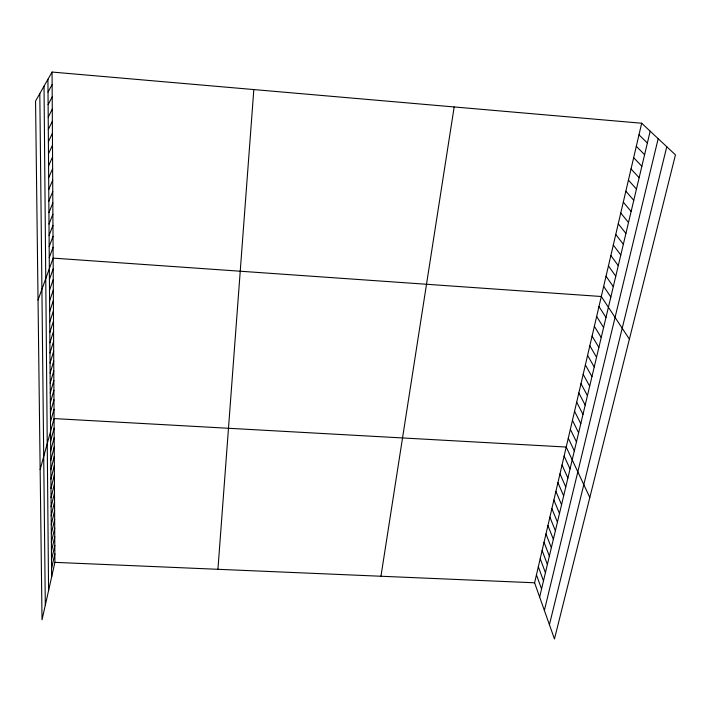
<?xml version="1.0" encoding="UTF-8"?>
<svg xmlns="http://www.w3.org/2000/svg" width="711" height="711" viewBox="0 0 711 711"><rect width="100%" height="100%" fill="white"/><g stroke="black" fill="none" stroke-linecap="round" stroke-linejoin="round"><path stroke-width="1.07" d="M217.93 569.298L253.827 89.559M380.954 576.248L454.169 106.952M52.063 72.051L54.907 562.357L42.029 619.796L35.55 101.078L52.063 72.051L641.686 123.234L675.45 154.874L554.464 638.949L534.592 582.789L641.686 123.234M51.574 568.409L54.854 553.931M51.512 559.824L54.809 545.435M51.45 551.167L54.756 536.867M51.379 542.431L54.711 528.229M51.316 533.623L54.658 519.51M539.649 597.071L650.174 131.188M51.254 524.736L54.605 510.729M51.183 515.768L54.551 501.868M544.377 610.447L658.182 138.698M51.112 506.73L54.507 492.927M549.416 624.685L666.776 146.742M51.05 497.611L54.454 483.915M50.979 488.413L54.4 474.824M50.908 479.125L54.347 465.652M50.837 469.767L54.294 456.409M50.774 460.319L54.24 447.077M50.703 450.783L54.187 437.665M50.623 441.167L54.125 428.164M40.154 469.536L54.072 418.583L566.223 447.041L589.819 497.513M50.481 421.961L54.018 409.207M50.41 412.371L53.965 399.742M50.339 402.702L53.912 390.197M50.268 392.943L53.849 380.572M50.197 383.096L53.796 370.866M50.117 373.159L53.743 361.064M50.046 363.134L53.681 351.181M49.974 353.02L53.627 341.209M49.894 342.809L53.565 331.148M49.814 332.508L53.512 320.999M49.743 322.119L53.449 310.751M49.663 311.622L53.387 300.415M49.583 301.037L53.325 289.99M49.503 290.346L53.272 279.459M49.423 279.556L53.209 268.838M38.038 300.024L53.147 258.12L601.302 296.505L629.395 339.156M49.263 257.675L53.085 247.295M49.175 246.575L53.023 236.372M49.095 235.368L52.952 225.351M49.006 224.054L52.89 214.224M48.926 212.633L52.827 202.991M48.837 201.106L52.756 191.65M48.748 189.455L52.694 180.212M48.668 177.697L52.623 168.649M48.579 165.823L52.561 156.98M48.481 153.834L52.49 145.204M48.392 141.729L52.418 133.304M48.304 129.491L52.356 121.297M48.215 117.137L52.285 109.165M48.117 104.659L52.214 96.918M48.028 92.057L52.143 84.547M54.907 562.357L534.592 582.789M638.985 134.823L647.374 142.982M636.309 146.315L644.601 154.669M633.652 157.691L641.855 166.241M631.03 168.96L639.136 177.706M628.426 180.132L636.443 189.064M625.849 191.197L633.768 200.315M623.289 202.155L631.128 211.46M620.756 213.024L628.506 222.499M618.25 223.787L625.911 233.439M615.762 234.461L623.343 244.273M613.3 245.028L620.792 255.018M610.856 255.516L618.268 265.656M608.438 265.896L615.77 276.206M606.039 276.188L613.291 286.657M603.666 286.391L610.829 297.011M598.964 306.53L605.985 317.444M596.653 316.475L603.595 327.531M594.36 326.322L601.222 337.521M592.085 336.09L598.866 347.43M589.828 345.777L596.538 357.242M587.588 355.376L594.236 366.974M585.366 364.894L591.943 376.626M583.171 374.333L589.677 386.189M580.985 383.691L587.428 395.671M578.825 392.97L585.197 405.074M576.683 402.168L582.984 414.397M574.559 411.296L580.789 423.64M572.444 420.343L578.612 432.803M570.355 429.32L576.461 441.887M568.285 438.216L574.319 450.898M564.125 456.062L570.035 468.958M562.037 465.012L567.893 478.014M559.975 473.873L565.76 486.982M557.922 482.671L563.654 495.887M555.886 491.399L561.557 504.703M553.869 500.046L559.477 513.458M551.878 508.623L557.424 522.132M549.887 517.137L555.38 530.735M547.923 525.58L553.362 539.267M545.977 533.952L551.354 547.728M544.039 542.253L549.363 556.118M542.12 550.492L547.381 564.445M540.218 558.659L545.426 572.702M538.325 566.765L543.48 580.887M536.45 574.808L541.56 589.01M39.807 93.594L45.308 605.168M44.02 86.2L48.57 590.601M47.93 79.321L51.636 576.923"/></g></svg>
